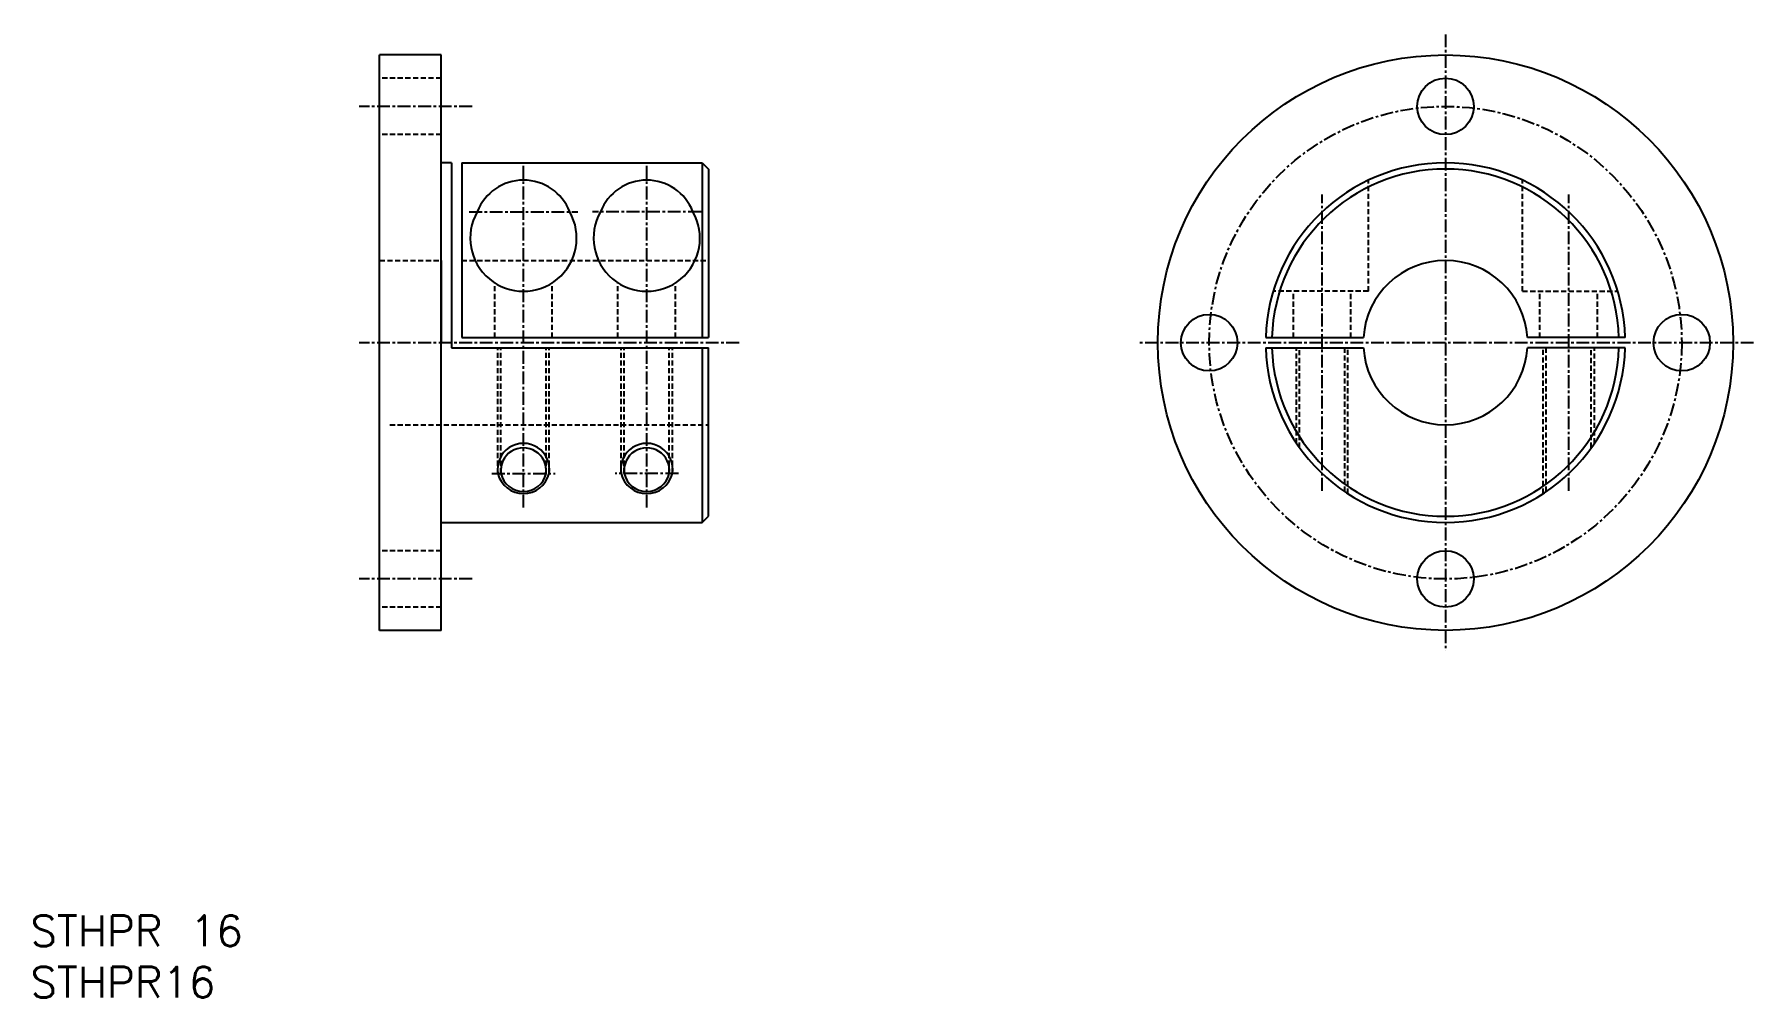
# Model space of a CAD drawing. Extents: x 57 to 224, y 47 to 140.
import ezdxf
from ezdxf.enums import TextEntityAlignment as Align

# ---------------------------------------------------------------- set-up
doc = ezdxf.new("R2010")
doc.units = 0
doc.linetypes.add('CENTER', pattern=[2, 1.25, -0.25, 0.25, -0.25])
doc.linetypes.add('DASHED', pattern=[0.75, 0.5, -0.25])
doc.layers.get('0').update_dxf_attribs({"linetype": 'CONTINUOUS'})
doc.layers.add('CENTER', color=1, linetype='CENTER')
doc.styles.get("Standard").update_dxf_attribs({"font": 'txt.shx', "bigfont": 'bigfont.shx'})

msp = doc.modelspace()

# ---------------------------------------------------------------- linework, layer by layer
at = {"color": 7, "linetype": 'CONTINUOUS'}
for p, q in [((90.15, 82.49), (90.15, 138.49)), ((96.15, 138.49), (90.15, 138.49)), ((96.15, 82.49), (96.15, 138.49)), ((97.15, 127.99), (96.15, 127.99)), ((97.15, 127.99), (97.15, 109.99)), ((98.15, 127.99), (98.15, 110.99)), ((98.15, 127.99), (121.55, 127.99)), ((121.55, 127.99), (121.55, 110.99)), ((121.55, 127.99), (122.15, 127.39)), ((122.15, 127.39), (122.15, 110.99)), ((96.15, 118.49), (96.15, 110.49)), ((96.15, 102.49), (96.15, 110.49)), ((98.15, 110.99), (122.15, 110.99)), ((176.42, 110.99), (185.92, 110.99)), ((211.4, 110.99), (201.89, 110.99)), ((97.15, 109.99), (122.15, 109.99)), ((121.55, 109.99), (121.55, 92.99)), ((122.15, 93.59), (122.15, 109.99)), ((176.42, 109.99), (185.92, 109.99)), ((211.4, 109.99), (201.89, 109.99)), ((96.15, 92.99), (121.55, 92.99)), ((121.55, 92.99), (122.15, 93.59)), ((96.15, 82.49), (90.15, 82.49))]:
    msp.add_line(p, q, dxfattribs=at)
at = {"color": 3, "linetype": 'DASHED'}
for p, q in [((96.15, 136.24), (90.15, 136.24)), ((96.15, 130.74), (90.15, 130.74)), ((186.41, 115.49), (186.41, 126.31)), ((201.41, 115.49), (201.41, 126.31)), ((90.15, 118.49), (96.15, 118.49)), ((98.15, 118.49), (122.15, 118.49)), ((101.35, 110.99), (101.35, 116.32)), ((106.95, 110.99), (106.95, 116.32)), ((113.35, 110.99), (113.35, 116.32)), ((118.95, 110.99), (118.95, 116.32)), ((186.41, 115.49), (177.14, 115.49)), ((179.11, 110.99), (179.11, 115.49)), ((184.71, 110.99), (184.71, 115.49)), ((201.41, 115.49), (210.68, 115.49)), ((203.11, 110.99), (203.11, 115.49)), ((208.71, 110.99), (208.71, 115.49)), ((101.65, 97.76), (101.65, 109.99)), ((101.96, 97.76), (101.96, 109.99)), ((106.35, 97.76), (106.35, 109.99)), ((106.65, 97.76), (106.65, 109.99)), ((113.65, 97.76), (113.65, 109.99)), ((113.96, 97.76), (113.96, 109.99)), ((118.35, 97.76), (118.35, 109.99)), ((118.65, 97.76), (118.65, 109.99)), ((179.41, 100.7), (179.41, 109.99)), ((179.71, 100.26), (179.71, 109.99)), ((184.1, 96), (184.1, 109.99)), ((184.41, 95.8), (184.41, 109.99)), ((203.41, 95.8), (203.41, 109.99)), ((203.71, 96), (203.71, 109.99)), ((208.1, 100.26), (208.1, 109.99)), ((208.41, 100.7), (208.41, 109.99)), ((91.15, 102.49), (122.15, 102.49)), ((96.15, 90.24), (90.15, 90.24)), ((96.15, 84.74), (90.15, 84.74))]:
    msp.add_line(p, q, dxfattribs=at)
at = {"color": 7, "linetype": 'CONTINUOUS'}
for centre, radius in [((193.91, 110.49), 28), ((193.91, 133.49), 2.75), ((170.91, 110.49), 2.75), ((216.91, 110.49), 2.75), ((193.91, 87.49), 2.75)]:
    msp.add_circle(centre, radius, dxfattribs=at)
for centre, radius, start, end in [((193.91, 110.49), 17.5, 1.6372, 178.3628), ((193.91, 110.49), 16.9, 1.6954, 178.3046), ((104.15, 121.48), 4.83, 21.3313, 158.6687), ((116.15, 121.48), 4.83, 21.3313, 158.6687), ((104.15, 120.67), 5.18, 150.3616, 29.6384), ((116.15, 120.67), 5.18, 150.3616, 29.6384), ((193.91, 110.49), 8, 3.5833, 176.4167), ((193.91, 110.49), 17.5, 181.6372, 358.3628), ((193.91, 110.49), 16.9, 181.6954, 358.3046), ((193.91, 110.49), 8, 183.5833, 356.4167), ((104.15, 98.05), 2.21, 352.5088, 187.4912), ((116.15, 98.05), 2.21, 352.5088, 187.4912), ((104.15, 98.25), 2.25, 192.6267, 347.3733), ((116.15, 98.25), 2.25, 192.6267, 347.3733)]:
    msp.add_arc(centre, radius, start, end, dxfattribs=at)
at = {"color": 3, "linetype": 'CONTINUOUS'}
for centre, radius, start, end in [((104.15, 98.16), 2.53, 350.7559, 189.2441), ((116.15, 98.16), 2.53, 350.7559, 189.2441), ((104.15, 98.37), 2.57, 193.8298, 346.1702), ((116.15, 98.37), 2.57, 193.8298, 346.1702)]:
    msp.add_arc(centre, radius, start, end, dxfattribs=at)
at = {"layer": 'CENTER', "color": 1, "linetype": 'CENTER'}
for p, q in [((193.91, 140.49), (193.91, 80.49)), ((99.15, 133.49), (88.15, 133.49)), ((104.15, 94.44), (104.15, 127.99)), ((116.15, 94.44), (116.15, 127.99)), ((181.91, 96.07), (181.91, 124.92)), ((205.91, 96.07), (205.91, 124.92)), ((98.87, 123.23), (109.44, 123.23)), ((121.44, 123.23), (110.87, 123.23)), ((125.15, 110.49), (88.15, 110.49)), ((223.91, 110.49), (163.91, 110.49)), ((101.08, 97.76), (107.23, 97.76)), ((119.23, 97.76), (113.08, 97.76)), ((99.15, 87.49), (88.15, 87.49))]:
    msp.add_line(p, q, dxfattribs=at)
msp.add_circle((193.91, 110.49), 23, dxfattribs=at)

# ---------------------------------------------------------------- texts
at = {"color": 7, "linetype": 'CONTINUOUS'}
for s, p in [('STHPR 16', (56.15, 53.24)), ('STHPR16', (56.15, 48.24))]:
    msp.add_text(s, height=3, dxfattribs=at).set_placement(p, align=Align.MIDDLE_LEFT)

doc.saveas('drawing.dxf')
